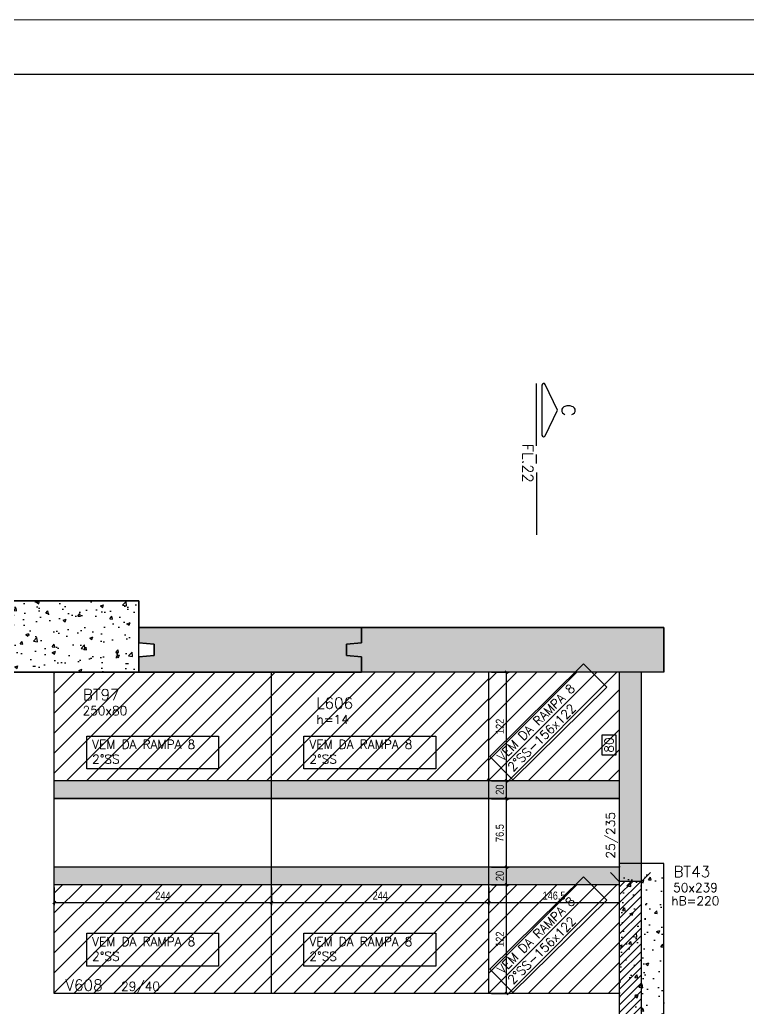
# Model space of a CAD drawing. Extents: x 1860 to 8661, y -614 to 3837.
# Drawn here: x 6612 to 7430, y 2727 to 3837 of the extents above; entities that cross this region are included whole.
import ezdxf
from ezdxf.enums import TextEntityAlignment as Align

# ---------------------------------------------------------------- set-up
doc = ezdxf.new("R2010")
doc.units = 0
for name, color, linetype in [('COTA', 241, 'Continuous'), ('F-BLOCOS', 3, 'Continuous'), ('F-BLOCOS-DIM', 2, 'Continuous'), ('F-BLOCOS-HACH', 1, 'Continuous'), ('F-BLOCOS-NOME', 3, 'Continuous'), ('F-CORTE-INDICAÇÃO', 4, 'Continuous'), ('F-DESNIVEL-7', 40, 'Continuous'), ('F-LAJES-DIM', 2, 'Continuous'), ('F-LAJES-NOME', 4, 'Continuous'), ('F-PILARES-HACH', 174, 'Continuous'), ('F-PILARES-N', 170, 'Continuous'), ('F-PILARES-NASCE', 4, 'Continuous'), ('F-SOLIDO-EST', 252, 'Continuous'), ('F-VIGAS', 3, 'Continuous'), ('F-VIGAS-DIM', 2, 'Continuous'), ('F-VIGAS-NOME', 4, 'Continuous'), ('Painéis', 200, 'Continuous')]:
    doc.layers.add(name, color=color, linetype=linetype)
doc.layers.add('FOLHA', color=255, linetype='Continuous', lineweight=5)
doc.layers.add('Hachura', color=251, linetype='Continuous', lineweight=9)
doc.styles.add('COTA TECNICA-50', font='techl___.ttf', dxfattribs={"height": 9})
doc.styles.add('MCP', font='romans.shx')
doc.styles.add('ROMANS', font='romans.shx')
doc.dimstyles.new('COTA PAINEL-50', dxfattribs={"dimtxt": 9, "dimasz": 3, "dimexe": 3, "dimexo": 3, "dimgap": 3, "dimtad": 1, "dimdec": 1, "dimzin": 12, "dimdsep": 46, "dimtxsty": 'COTA TECNICA-50', "dimblk1": 'OBLIQUE', "dimblk2": 'OBLIQUE', "dimsah": 1, "dimcen": 0.9, "dimclrd": 4, "dimclre": 4, "dimclrt": 240, "dimadec": 1, "dimazin": 3, "dimtfac": 1, "dimtdec": 1, "dimtmove": 0, "dimatfit": 3, "dimfxl": 1, "dimtolj": 1, "dimtzin": 12, "dimarcsym": 0})

# ---------------------------------------------------------------- blocks, each defined once
blk = doc.blocks.new('*U78')
at = {"layer": 'F-CORTE-INDICAÇÃO'}
for p, q in [((70, 0), (0, 0)), ((80, 0), (90, 0)), ((100, 0), (170, 0))]:
    blk.add_line(p, q, dxfattribs=at)
blk.add_lwpolyline([(112, 6, -0.802585), (111.2, 9.8), (140, 23.3), (168.8, 9.8, -0.802585), (168, 6)], format="xyb", close=True, dxfattribs=at)
at = {"layer": 'F-CORTE-INDICAÇÃO', "style": 'ROMANS'}
blk.add_attdef('CORTE', text='', height=15, dxfattribs=at).set_placement((140, 35.8), align=Align.MIDDLE_CENTER)
at = {"layer": 'F-CORTE-INDICAÇÃO', "color": 2, "style": 'ROMANS'}
blk.add_attdef('FOLHA', text='', height=12, dxfattribs=at).set_placement((80.5, -10), align=Align.MIDDLE_CENTER)
blk = doc.blocks.new('*U7')
at = {"layer": 'F-VIGAS-DIM', "color": 1}
blk.add_lwpolyline([(0, 0), (22, 0), (22, 16), (0, 16)], close=True, dxfattribs=at)
at = {"layer": 'F-VIGAS-DIM', "style": 'MCP'}
blk.add_attdef('DIM', text='', height=10, dxfattribs=at).set_placement((11, 8), align=Align.MIDDLE_CENTER)
blk = doc.blocks.new('_Oblique')
at = {"color": 0, "linetype": 'ByBlock', "lineweight": -2}
blk.add_line((-0.5, -0.5), (0.5, 0.5), dxfattribs=at)
blk = doc.blocks.new('*D1477')
at = {"layer": 'Defpoints', "color": 0, "transparency": 16777216}
for p in [(6650.9, 2865.8), (6894.9, 2865.8), (6894.9, 2846.1)]:
    blk.add_point(p, dxfattribs=at)
at = {"layer": 'Painéis', "color": 4, "lineweight": -2, "transparency": 16777216}
for p, q in [((6650.9, 2862.8), (6650.9, 2843.1)), ((6894.9, 2862.8), (6894.9, 2843.1)), ((6650.9, 2846.1), (6894.9, 2846.1))]:
    blk.add_line(p, q, dxfattribs=at)
at = {"layer": 'Painéis', "color": 4, "lineweight": -2, "transparency": 16777216, "xscale": 3, "yscale": 3, "zscale": 3, "rotation": 180}
blk.add_blockref('_Oblique', (6650.9, 2846.1), dxfattribs=at)
at = {"layer": 'Painéis', "color": 4, "lineweight": -2, "transparency": 16777216, "xscale": 3, "yscale": 3, "zscale": 3}
blk.add_blockref('_Oblique', (6894.9, 2846.1), dxfattribs=at)
at = {"layer": 'Painéis', "color": 240, "transparency": 16777216, "insert": (6772.9, 2853.7), "char_height": 9, "attachment_point": 5, "style": 'COTA TECNICA-50'}
blk.add_mtext('\\A1;244', dxfattribs=at)
blk = doc.blocks.new('*D1478')
at = {"layer": 'Defpoints', "color": 0, "transparency": 16777216}
for p in [(6894.9, 2864.1), (7138.9, 2865.8), (7138.9, 2846.1)]:
    blk.add_point(p, dxfattribs=at)
at = {"layer": 'Painéis', "color": 4, "lineweight": -2, "transparency": 16777216}
for p, q in [((6894.9, 2861.1), (6894.9, 2843.1)), ((7138.9, 2862.8), (7138.9, 2843.1)), ((6894.9, 2846.1), (7138.9, 2846.1))]:
    blk.add_line(p, q, dxfattribs=at)
at = {"layer": 'Painéis', "color": 4, "lineweight": -2, "transparency": 16777216, "xscale": 3, "yscale": 3, "zscale": 3, "rotation": 180}
blk.add_blockref('_Oblique', (6894.9, 2846.1), dxfattribs=at)
at = {"layer": 'Painéis', "color": 4, "lineweight": -2, "transparency": 16777216, "xscale": 3, "yscale": 3, "zscale": 3}
blk.add_blockref('_Oblique', (7138.9, 2846.1), dxfattribs=at)
at = {"layer": 'Painéis', "color": 240, "transparency": 16777216, "insert": (7016.9, 2853.7), "char_height": 9, "attachment_point": 5, "style": 'COTA TECNICA-50'}
blk.add_mtext('\\A1;244', dxfattribs=at)
blk = doc.blocks.new('*D1479')
at = {"layer": 'Defpoints', "color": 0, "transparency": 16777216}
for p in [(7138.9, 2865.8), (7285.4, 2865.8), (7285.4, 2846.1)]:
    blk.add_point(p, dxfattribs=at)
at = {"layer": 'Painéis', "color": 4, "lineweight": -2, "transparency": 16777216}
for p, q in [((7138.9, 2862.8), (7138.9, 2843.1)), ((7285.4, 2862.8), (7285.4, 2843.1)), ((7138.9, 2846.1), (7285.4, 2846.1))]:
    blk.add_line(p, q, dxfattribs=at)
at = {"layer": 'Painéis', "color": 4, "lineweight": -2, "transparency": 16777216, "xscale": 3, "yscale": 3, "zscale": 3, "rotation": 180}
blk.add_blockref('_Oblique', (7138.9, 2846.1), dxfattribs=at)
at = {"layer": 'Painéis', "color": 4, "lineweight": -2, "transparency": 16777216, "xscale": 3, "yscale": 3, "zscale": 3}
blk.add_blockref('_Oblique', (7285.4, 2846.1), dxfattribs=at)
at = {"layer": 'Painéis', "color": 240, "transparency": 16777216, "insert": (7212.1, 2853.7), "char_height": 9, "attachment_point": 5, "style": 'COTA TECNICA-50'}
blk.add_mtext('\\A1;146.5', dxfattribs=at)
blk = doc.blocks.new('*D1480')
at = {"layer": 'Defpoints', "color": 0, "transparency": 16777216}
for p in [(7138.9, 2865.8), (7158.8, 2865.8), (7138.9, 2743.8)]:
    blk.add_point(p, dxfattribs=at)
at = {"layer": 'Painéis', "color": 4, "lineweight": -2, "transparency": 16777216}
for p, q in [((7141.9, 2865.8), (7161.8, 2865.8)), ((7158.8, 2743.8), (7158.8, 2865.8)), ((7141.9, 2743.8), (7161.8, 2743.8))]:
    blk.add_line(p, q, dxfattribs=at)
at = {"layer": 'Painéis', "color": 4, "lineweight": -2, "transparency": 16777216, "xscale": 3, "yscale": 3, "zscale": 3}
for p, rotation in [((7158.8, 2865.8), 90), ((7158.8, 2743.8), 270)]:
    blk.add_blockref('_Oblique', p, dxfattribs=dict(at, rotation=rotation))
at = {"layer": 'Painéis', "color": 240, "transparency": 16777216, "insert": (7151.2, 2804.8), "char_height": 9, "attachment_point": 5, "rotation": 90, "style": 'COTA TECNICA-50'}
blk.add_mtext('\\A1;122', dxfattribs=at)
blk = doc.blocks.new('*D1481')
at = {"layer": 'Defpoints', "color": 0, "transparency": 16777216}
for p in [(7138.9, 2885.8), (7158.8, 2885.8), (7138.9, 2865.8)]:
    blk.add_point(p, dxfattribs=at)
at = {"layer": 'Painéis', "color": 4, "lineweight": -2, "transparency": 16777216}
for p, q in [((7141.9, 2885.8), (7161.8, 2885.8)), ((7158.8, 2865.8), (7158.8, 2885.8)), ((7141.9, 2865.8), (7161.8, 2865.8))]:
    blk.add_line(p, q, dxfattribs=at)
at = {"layer": 'Painéis', "color": 4, "lineweight": -2, "transparency": 16777216, "xscale": 3, "yscale": 3, "zscale": 3}
for p, rotation in [((7158.8, 2885.8), 90), ((7158.8, 2865.8), 270)]:
    blk.add_blockref('_Oblique', p, dxfattribs=dict(at, rotation=rotation))
at = {"layer": 'Painéis', "color": 240, "transparency": 16777216, "insert": (7151.2, 2875.8), "char_height": 9, "attachment_point": 5, "rotation": 90, "style": 'COTA TECNICA-50'}
blk.add_mtext('\\A1;20', dxfattribs=at)
blk = doc.blocks.new('*D1482')
at = {"layer": 'Defpoints', "color": 0, "transparency": 16777216}
for p in [(7138.9, 2962.3), (7158.8, 2962.3), (7138.9, 2885.8)]:
    blk.add_point(p, dxfattribs=at)
at = {"layer": 'Painéis', "color": 4, "lineweight": -2, "transparency": 16777216}
for p, q in [((7141.9, 2962.3), (7161.8, 2962.3)), ((7158.8, 2885.8), (7158.8, 2962.3)), ((7141.9, 2885.8), (7161.8, 2885.8))]:
    blk.add_line(p, q, dxfattribs=at)
at = {"layer": 'Painéis', "color": 4, "lineweight": -2, "transparency": 16777216, "xscale": 3, "yscale": 3, "zscale": 3}
for p, rotation in [((7158.8, 2962.3), 90), ((7158.8, 2885.8), 270)]:
    blk.add_blockref('_Oblique', p, dxfattribs=dict(at, rotation=rotation))
at = {"layer": 'Painéis', "color": 240, "transparency": 16777216, "insert": (7151.2, 2924), "char_height": 9, "attachment_point": 5, "rotation": 90, "style": 'COTA TECNICA-50'}
blk.add_mtext('\\A1;76.5', dxfattribs=at)
blk = doc.blocks.new('*D1483')
at = {"layer": 'Defpoints', "color": 0, "transparency": 16777216}
for p in [(7138.9, 2982.8), (7158.8, 2982.8), (7138.9, 2962.8)]:
    blk.add_point(p, dxfattribs=at)
at = {"layer": 'Painéis', "color": 4, "lineweight": -2, "transparency": 16777216}
for p, q in [((7141.9, 2982.8), (7161.8, 2982.8)), ((7158.8, 2962.8), (7158.8, 2982.8)), ((7141.9, 2962.8), (7161.8, 2962.8))]:
    blk.add_line(p, q, dxfattribs=at)
at = {"layer": 'Painéis', "color": 4, "lineweight": -2, "transparency": 16777216, "xscale": 3, "yscale": 3, "zscale": 3}
for p, rotation in [((7158.8, 2982.8), 90), ((7158.8, 2962.8), 270)]:
    blk.add_blockref('_Oblique', p, dxfattribs=dict(at, rotation=rotation))
at = {"layer": 'Painéis', "color": 240, "transparency": 16777216, "insert": (7151.2, 2972.8), "char_height": 9, "attachment_point": 5, "rotation": 90, "style": 'COTA TECNICA-50'}
blk.add_mtext('\\A1;20', dxfattribs=at)
blk = doc.blocks.new('*D1484')
at = {"layer": 'Defpoints', "color": 0, "transparency": 16777216}
for p in [(7138.9, 3104.8), (7158.8, 3104.8), (7138.9, 2982.8)]:
    blk.add_point(p, dxfattribs=at)
at = {"layer": 'Painéis', "color": 4, "lineweight": -2, "transparency": 16777216}
for p, q in [((7141.9, 3104.8), (7161.8, 3104.8)), ((7158.8, 2982.8), (7158.8, 3104.8)), ((7141.9, 2982.8), (7161.8, 2982.8))]:
    blk.add_line(p, q, dxfattribs=at)
at = {"layer": 'Painéis', "color": 4, "lineweight": -2, "transparency": 16777216, "xscale": 3, "yscale": 3, "zscale": 3}
for p, rotation in [((7158.8, 3104.8), 90), ((7158.8, 2982.8), 270)]:
    blk.add_blockref('_Oblique', p, dxfattribs=dict(at, rotation=rotation))
at = {"layer": 'Painéis', "color": 240, "transparency": 16777216, "insert": (7151.2, 3043.8), "char_height": 9, "attachment_point": 5, "rotation": 90, "style": 'COTA TECNICA-50'}
blk.add_mtext('\\A1;122', dxfattribs=at)

msp = doc.modelspace()

# ---------------------------------------------------------------- hatches: boundary and pattern name
at = {"layer": 'F-BLOCOS-HACH', "linetype": 'Continuous'}
h = msp.add_hatch(dxfattribs=at)
h.set_pattern_fill('AR-CONC', color=256, scale=5)
h.set_pattern_definition([(50, (4050.863, 955.262), (35.863, -3.1376), [3.75, -41.25]), (355, (4050.863, 955.262), (-6.93757, 37.6096), [3, -33]), (100.4514, (4053.85, 955), (28.92544, 34.472), [3.187, -35.0571]), (46.1842, (4050.863, 965.26), (53.36207, -8.27596), [5.625, -61.875]), (96.6356, (4055.31, 964.57), (46.7331, 48.7059), [4.7805, -52.5857]), (351.1842, (4050.86, 965.26), (46.7331, 48.7059), [4.5, -49.5]), (21, (4055.863, 962.762), (29.84535, -20.13094), [3.75, -41.25]), (326, (4055.863, 962.762), (12.16577, 36.2575), [3, -33]), (71.4514, (4058.35, 961.085), (42.01112, 16.12656), [3.187, -35.0571]), (37.5, (4050.863, 955.262), (0.607993, 16.644693), [0, -32.6, 0, -33.5, 0, -33.125]), (7.5, (4050.863, 955.262), (13.15348, 19.72059), [0, -19.1, 0, -31.85, 0, -12.625]), (327.5, (4039.713, 955.262), (26.69112, -1.127744), [0, -12.5, 0, -39, 0, -51.75]), (317.5, (4034.713, 955.262), (29.15931, 5.00525), [0, -16.25, 0, -25.9, 0, -36.75])])
h.paths.add_polyline_path([(6745.86, 3104.76), (6745.86, 3184.76), (6484.86, 3184.76), (6484.86, 3104.76)])
h = msp.add_hatch(dxfattribs=at)
h.set_pattern_fill('AR-CONC', color=256, scale=5)
h.set_pattern_definition([(50, (4050.863, 1455.262), (35.863, -3.1376), [3.75, -41.25]), (355, (4050.863, 1455.262), (-6.93757, 37.6096), [3, -33]), (100.4514, (4053.85, 1455), (28.92544, 34.472), [3.187, -35.0571]), (46.1842, (4050.863, 1465.26), (53.36207, -8.27596), [5.625, -61.875]), (96.6356, (4055.31, 1464.57), (46.7331, 48.7059), [4.7805, -52.5857]), (351.1842, (4050.86, 1465.26), (46.7331, 48.7059), [4.5, -49.5]), (21, (4055.863, 1462.762), (29.84535, -20.13094), [3.75, -41.25]), (326, (4055.863, 1462.762), (12.16577, 36.2575), [3, -33]), (71.4514, (4058.35, 1461.085), (42.01112, 16.12656), [3.187, -35.0571]), (37.5, (4050.863, 1455.262), (0.607993, 16.644693), [0, -32.6, 0, -33.5, 0, -33.125]), (7.5, (4050.863, 1455.262), (13.15348, 19.72059), [0, -19.1, 0, -31.85, 0, -12.625]), (327.5, (4039.713, 1455.262), (26.69112, -1.127744), [0, -12.5, 0, -39, 0, -51.75]), (317.5, (4034.713, 1455.262), (29.15931, 5.00525), [0, -16.25, 0, -25.9, 0, -36.75])])
h.paths.add_polyline_path([(7285.36, 2650.76), (7335.36, 2650.76), (7335.36, 2889.76), (7285.36, 2889.76)])
at = {"layer": 'F-DESNIVEL-7', "linetype": 'Continuous'}
msp.add_hatch(color=256, dxfattribs=at).paths.add_polyline_path([(7285.36, 2869.76), (7310.36, 2869.76), (7310.36, 3104.76), (7285.36, 3104.76)])
at = {"layer": 'F-PILARES-HACH', "linetype": 'Continuous'}
h = msp.add_hatch(dxfattribs=at)
h.set_pattern_fill('ANSI31', color=256, scale=50, style=0)
h.set_pattern_definition([(45, (4050.8626, 11455.262), (-4.4194174, 4.4194174), [])])
h.paths.add_polyline_path([(7285.36, 2670.76), (7310.36, 2670.76), (7310.36, 2869.76), (7285.36, 2869.76)], flags=16)
at = {"layer": 'F-SOLIDO-EST'}
h = msp.add_hatch(color=256, dxfattribs=at)
h.dxf.hatch_style = 1
h.paths.add_polyline_path([(6995.86, 3154.76), (6745.86, 3154.76), (6745.86, 3137.76), (6762.86, 3136.26), (6762.86, 3123.26), (6745.86, 3121.76), (6745.86, 3104.76), (6995.86, 3104.76), (6995.86, 3121.76), (6978.86, 3123.26), (6978.86, 3136.26), (6995.86, 3137.76)])
h = msp.add_hatch(color=256, dxfattribs=at)
h.dxf.hatch_style = 1
h.paths.add_polyline_path([(7335.36, 3154.76), (6995.86, 3154.76), (6995.86, 3137.76), (6978.86, 3136.26), (6978.86, 3123.26), (6995.86, 3121.76), (6995.86, 3104.76), (7302.36, 3104.76), (7303.86, 3104.76), (7316.86, 3104.76), (7318.36, 3104.76), (7335.36, 3104.76)])
at = {"layer": 'Hachura', "linetype": 'ByBlock'}
h = msp.add_hatch(dxfattribs=at)
h.set_pattern_fill('ANSI31', color=256, scale=5)
h.paths.add_polyline_path([(6894.86, 2982.79), (6894.86, 3104.76), (6745.86, 3104.76), (6650.86, 3104.76), (6650.86, 2982.79)])
h.paths.add_polyline_path([(7138.86, 2982.79), (7138.86, 3104.76), (6995.86, 3104.76), (6894.86, 3104.76), (6894.86, 2982.79)])
h.paths.add_polyline_path([(6894.86, 2865.76), (6894.86, 2743.76), (7138.86, 2743.76), (7138.86, 2865.76)])
h.paths.add_polyline_path([(6894.86, 2865.76), (6650.86, 2865.76), (6650.86, 2743.76), (6894.86, 2743.76)])
h = msp.add_hatch(dxfattribs=at)
h.set_pattern_fill('ANSI31', color=256, scale=5)
h.set_pattern_definition([(45, (-313.196, 43.85), (-11.22532, 11.22532), [])])
h.paths.add_polyline_path([(7138.86, 3104.76), (7138.86, 2982.79), (7285.36, 2982.79), (7285.36, 3104.76)])
h = msp.add_hatch(color=256, dxfattribs=at)
h.dxf.hatch_style = 1
h.paths.add_polyline_path([(6650.86, 2885.76), (6650.86, 2865.76), (6894.86, 2865.76), (6894.86, 2885.76)])
h.paths.add_polyline_path([(7138.86, 2865.76), (7138.86, 2885.76), (6894.86, 2885.76), (6894.86, 2865.76)])
h.paths.add_polyline_path([(7285.36, 2865.76), (7285.36, 2869.76), (7285.36, 2885.76), (7138.86, 2885.76), (7138.86, 2865.76)])
h.paths.add_polyline_path([(7138.86, 2982.79), (7138.86, 2962.79), (7285.36, 2962.79), (7285.36, 2982.79)])
h.paths.add_polyline_path([(7138.86, 2962.79), (7138.86, 2982.79), (6894.86, 2982.79), (6894.86, 2962.79)])
h.paths.add_polyline_path([(6650.86, 2982.79), (6650.86, 2962.79), (6894.86, 2962.79), (6894.86, 2982.79)])
h = msp.add_hatch(dxfattribs=at)
h.set_pattern_fill('ANSI31', color=256, scale=5)
h.set_pattern_definition([(45, (-313.196, -195.15), (-11.22532, 11.22532), [])])
h.paths.add_polyline_path([(7138.86, 2865.76), (7138.86, 2743.79), (7285.36, 2743.79), (7285.36, 2865.76)])

# ---------------------------------------------------------------- linework, layer by layer
at = {"color": 30}
msp.add_line((2012.11, 3776.4), (8600.49, 3776.4), dxfattribs=at)
at = {"layer": 'COTA'}
for points in [[(7139.86, 3010.09), (7245.34, 3114.04), (7271.22, 3087.78), (7165.74, 2983.83)], [(6687.29, 3032.93), (6835.38, 3032.93), (6835.38, 2996.06), (6687.29, 2996.06)], [(6931.29, 3032.93), (7079.38, 3032.93), (7079.38, 2996.06), (6931.29, 2996.06)], [(7139.86, 2771.06), (7245.34, 2875.01), (7271.22, 2848.75), (7165.74, 2744.8)], [(6687.29, 2811.54), (6835.38, 2811.54), (6835.38, 2774.67), (6687.29, 2774.67)], [(6931.29, 2811.54), (7079.38, 2811.54), (7079.38, 2774.67), (6931.29, 2774.67)]]:
    msp.add_lwpolyline(points, close=True, dxfattribs=at)
at = {"layer": 'F-BLOCOS', "color": 2, "linetype": 'Continuous'}
msp.add_lwpolyline([(6745.86, 3104.76), (6745.86, 3184.76), (6484.86, 3184.76), (6484.86, 3104.76), (6745.86, 3104.76)], dxfattribs=at)
msp.add_lwpolyline([(7285.36, 2650.76), (7335.36, 2650.76), (7335.36, 2889.76), (7285.36, 2889.76)], close=True, dxfattribs=at)
at = {"layer": 'F-PILARES-N', "linetype": 'Continuous'}
msp.add_lwpolyline([(7285.36, 2670.76), (7310.36, 2670.76), (7310.36, 2869.76), (7285.36, 2869.76), (7285.36, 2670.76)], dxfattribs=at)
at = {"layer": 'F-PILARES-NASCE', "linetype": 'Continuous'}
for p, q in [((7285.36, 2869.76), (7275.36, 2879.76)), ((7310.36, 2869.76), (7320.36, 2879.76))]:
    msp.add_line(p, q, dxfattribs=at)
at = {"layer": 'F-VIGAS'}
for p, q in [((6745.86, 3184.76), (6484.86, 3184.76)), ((6484.86, 3184.76), (6745.86, 3184.76)), ((6745.86, 3137.76), (6745.86, 3184.76)), ((6745.86, 3184.76), (6745.86, 3137.76)), ((6995.86, 3154.76), (6745.86, 3154.76)), ((6745.86, 3154.76), (6745.86, 3137.76)), ((6745.86, 3137.76), (6745.86, 3154.76)), ((6745.86, 3154.76), (6995.86, 3154.76)), ((7335.36, 3154.76), (6995.86, 3154.76)), ((6995.86, 3154.76), (6995.86, 3137.76)), ((6995.86, 3137.76), (6995.86, 3154.76)), ((6995.86, 3154.76), (7335.36, 3154.76)), ((6995.86, 3137.76), (6995.86, 3154.76)), ((6995.86, 3154.76), (6995.86, 3137.76)), ((7335.36, 3104.76), (7335.36, 3154.76)), ((7335.36, 3154.76), (7335.36, 3104.76)), ((6762.86, 3136.26), (6745.86, 3137.76)), ((6745.86, 3137.76), (6762.86, 3136.26)), ((6745.86, 3137.76), (6762.86, 3136.26)), ((6762.86, 3136.26), (6745.86, 3137.76)), ((6762.86, 3123.26), (6762.86, 3136.26)), ((6762.86, 3136.26), (6762.86, 3123.26)), ((6762.86, 3136.26), (6762.86, 3123.26)), ((6762.86, 3123.26), (6762.86, 3136.26)), ((6995.86, 3137.76), (6978.86, 3136.26)), ((6978.86, 3136.26), (6995.86, 3137.76)), ((6978.86, 3136.26), (6995.86, 3137.76)), ((6995.86, 3137.76), (6978.86, 3136.26)), ((6978.86, 3136.26), (6978.86, 3123.26)), ((6978.86, 3123.26), (6978.86, 3136.26)), ((6978.86, 3123.26), (6978.86, 3136.26)), ((6978.86, 3136.26), (6978.86, 3123.26)), ((6745.86, 3121.76), (6762.86, 3123.26)), ((6762.86, 3123.26), (6745.86, 3121.76)), ((6762.86, 3123.26), (6745.86, 3121.76)), ((6745.86, 3121.76), (6762.86, 3123.26)), ((6745.86, 3104.76), (6745.86, 3121.76)), ((6745.86, 3121.76), (6745.86, 3104.76)), ((6745.86, 3121.76), (6745.86, 3104.76)), ((6745.86, 3104.76), (6745.86, 3121.76)), ((6978.86, 3123.26), (6995.86, 3121.76)), ((6995.86, 3121.76), (6978.86, 3123.26)), ((6995.86, 3121.76), (6978.86, 3123.26)), ((6978.86, 3123.26), (6995.86, 3121.76)), ((6995.86, 3121.76), (6995.86, 3104.76)), ((6995.86, 3104.76), (6995.86, 3121.76)), ((6995.86, 3104.76), (6995.86, 3121.76)), ((6995.86, 3121.76), (6995.86, 3104.76)), ((6484.86, 3104.76), (6745.86, 3104.76)), ((6745.86, 3104.76), (6484.86, 3104.76)), ((6745.86, 3104.76), (6995.86, 3104.76)), ((6995.86, 3104.76), (6745.86, 3104.76)), ((7335.36, 3104.76), (6995.86, 3104.76))]:
    msp.add_line(p, q, dxfattribs=at)
for points in [[(6650.86, 2743.76), (6650.86, 3104.76)], [(7285.36, 3104.76), (7285.36, 2869.76)], [(7310.36, 2869.76), (7310.36, 3104.76)], [(7285.36, 2743.76), (6650.86, 2743.76)]]:
    msp.add_lwpolyline(points, dxfattribs=at)
at = {"layer": 'FOLHA'}
msp.add_line((1859.7, 3837.36), (8661.45, 3837.36), dxfattribs=at)
at = {"layer": 'Painéis'}
for points in [[(6894.86, 2743.76), (6894.86, 3104.76)], [(7138.86, 2743.76), (7138.86, 3104.76)], [(7285.36, 2982.79), (6650.86, 2982.79)], [(7285.36, 2962.79), (6650.86, 2962.79)], [(7285.36, 2962.29), (6650.86, 2962.29)], [(7285.36, 2885.76), (6650.86, 2885.76)], [(7285.36, 2865.76), (6650.86, 2865.76)]]:
    msp.add_lwpolyline(points, dxfattribs=at)

# ---------------------------------------------------------------- block references
at = {"layer": 'F-CORTE-INDICAÇÃO', "linetype": 'Continuous'}
ref = msp.add_blockref('*U78', (7192.52, 3258.97), dxfattribs=dict(at, xscale=-1, rotation=270))
ref.add_attrib('FOLHA', 'FL.22', dxfattribs={"color": 2, "height": 12, "rotation": 270, "style": 'ROMANS'}).set_placement((7182.52, 3339.43), align=Align.MIDDLE_CENTER)
ref.add_attrib('CORTE', 'C', dxfattribs={"height": 15, "rotation": 270, "style": 'ROMANS'}).set_placement((7228.28, 3398.97), align=Align.MIDDLE_CENTER)
at = {"layer": 'F-VIGAS-DIM', "linetype": 'Continuous', "rotation": 90}
msp.add_blockref('*U7', (7281.89, 3011.85), dxfattribs=at).add_auto_attribs({'DIM': '80'})

# ---------------------------------------------------------------- texts
at = {"layer": 'COTA', "style": 'ROMANS'}
for s, p in [('VEM DA RAMPA 8', (7154.29, 3004.1)), ('2°SS-156x122', (7165.86, 2992.36)), ('VEM DA RAMPA 8', (7154.29, 2765.07)), ('2°SS-156x122', (7165.86, 2753.33))]:
    msp.add_text(s, height=10, rotation=44.58132, dxfattribs=at).set_placement(p)
for s, p in [('VEM DA RAMPA 8', (6693.36, 3018.53)), ('VEM DA RAMPA 8', (6937.36, 3018.53)), ('2°SS', (6693.36, 3002.05)), ('2°SS', (6937.36, 3002.05)), ('VEM DA RAMPA 8', (6693.36, 2797.14)), ('VEM DA RAMPA 8', (6937.36, 2797.14)), ('2°SS', (6693.36, 2780.66)), ('2°SS', (6937.36, 2780.66))]:
    msp.add_text(s, height=10, dxfattribs=at).set_placement(p)
at = {"layer": 'F-BLOCOS-DIM', "linetype": 'Continuous', "style": 'MCP'}
for s, p in [('250x80', (6682.6, 3066.49)), ('50x239', (7345.9, 2867.76))]:
    msp.add_text(s, height=10, dxfattribs=at).set_placement(p, align=Align.TOP_LEFT)
msp.add_text(' hB=220', height=10, dxfattribs=at).set_placement((7336.91, 2842.94))
at = {"layer": 'F-BLOCOS-NOME', "linetype": 'Continuous', "style": 'MCP'}
for s, p in [('BT97', (6682.95, 3073.2)), ('BT43', (7346.25, 2874.46))]:
    msp.add_text(s, height=12.5, dxfattribs=at).set_placement(p)
at = {"layer": 'F-LAJES-DIM', "linetype": 'Continuous', "style": 'MCP'}
msp.add_text('h=14', height=10, dxfattribs=at).set_placement((6945.23, 3046.6))
at = {"layer": 'F-LAJES-NOME', "linetype": 'Continuous', "style": 'MCP'}
msp.add_text('L606', height=12.5, dxfattribs=at).set_placement((6945.23, 3063.6))
at = {"layer": 'F-VIGAS-DIM', "linetype": 'Continuous', "style": 'MCP'}
msp.add_text('25/235', height=10, rotation=90, dxfattribs=at).set_placement((7280.52, 2895.41))
msp.add_text('29/40', height=10, dxfattribs=at).set_placement((6725.86, 2746.89))
at = {"layer": 'F-VIGAS-NOME', "linetype": 'Continuous', "style": 'MCP'}
msp.add_text('V608', height=12.5, dxfattribs=at).set_placement((6663.36, 2746.89))

# ---------------------------------------------------------------- dimensions: what is measured, and where the dimension line sits
at = {"layer": 'Painéis'}
for base, p1, p2, picture, middle in [((7158.76, 3104.76), (7138.86, 2982.79), (7138.86, 3104.76), '*D1484', (7151.21, 3043.78)), ((7158.76, 2962.29), (7138.86, 2885.76), (7138.86, 2962.29), '*D1482', (7151.17, 2924.03)), ((7158.76, 2885.76), (7138.86, 2865.76), (7138.86, 2885.76), '*D1481', (7151.17, 2875.76))]:
    dim = msp.add_linear_dim(base=base, p1=p1, p2=p2, angle=90, dimstyle='COTA PAINEL-50', override={"dimtmove": 1}, dxfattribs=at)
    dim.commit()
    dim.dimension.update_dxf_attribs({"geometry": picture, "text_midpoint": middle})
for base, p1, p2, picture, middle in [((7158.76, 2982.79), (7138.86, 2962.79), (7138.86, 2982.79), '*D1483', (7151.17, 2972.79)), ((7158.76, 2865.76), (7138.86, 2743.76), (7138.86, 2865.76), '*D1480', (7151.21, 2804.76))]:
    dim = msp.add_linear_dim(base=base, p1=p1, p2=p2, angle=90, dimstyle='COTA PAINEL-50', dxfattribs=at)
    dim.commit()
    dim.dimension.update_dxf_attribs({"geometry": picture, "text_midpoint": middle})
dim = msp.add_linear_dim(base=(6894.86, 2846.12), p1=(6650.86, 2865.76), p2=(6894.86, 2865.76), dimstyle='COTA PAINEL-50', dxfattribs=at)
dim.commit()
dim.dimension.update_dxf_attribs({"geometry": '*D1477', "text_midpoint": (6772.86, 2853.68)})
for base, p1, p2, picture, middle in [((7138.86, 2846.12), (6894.86, 2864.06), (7138.86, 2865.76), '*D1478', (7016.86, 2853.68)), ((7285.36, 2846.12), (7138.86, 2865.76), (7285.36, 2865.76), '*D1479', (7212.11, 2853.72))]:
    dim = msp.add_linear_dim(base=base, p1=p1, p2=p2, dimstyle='COTA PAINEL-50', override={"dimtmove": 1}, dxfattribs=at)
    dim.commit()
    dim.dimension.update_dxf_attribs({"geometry": picture, "text_midpoint": middle})

doc.saveas('drawing.dxf')
